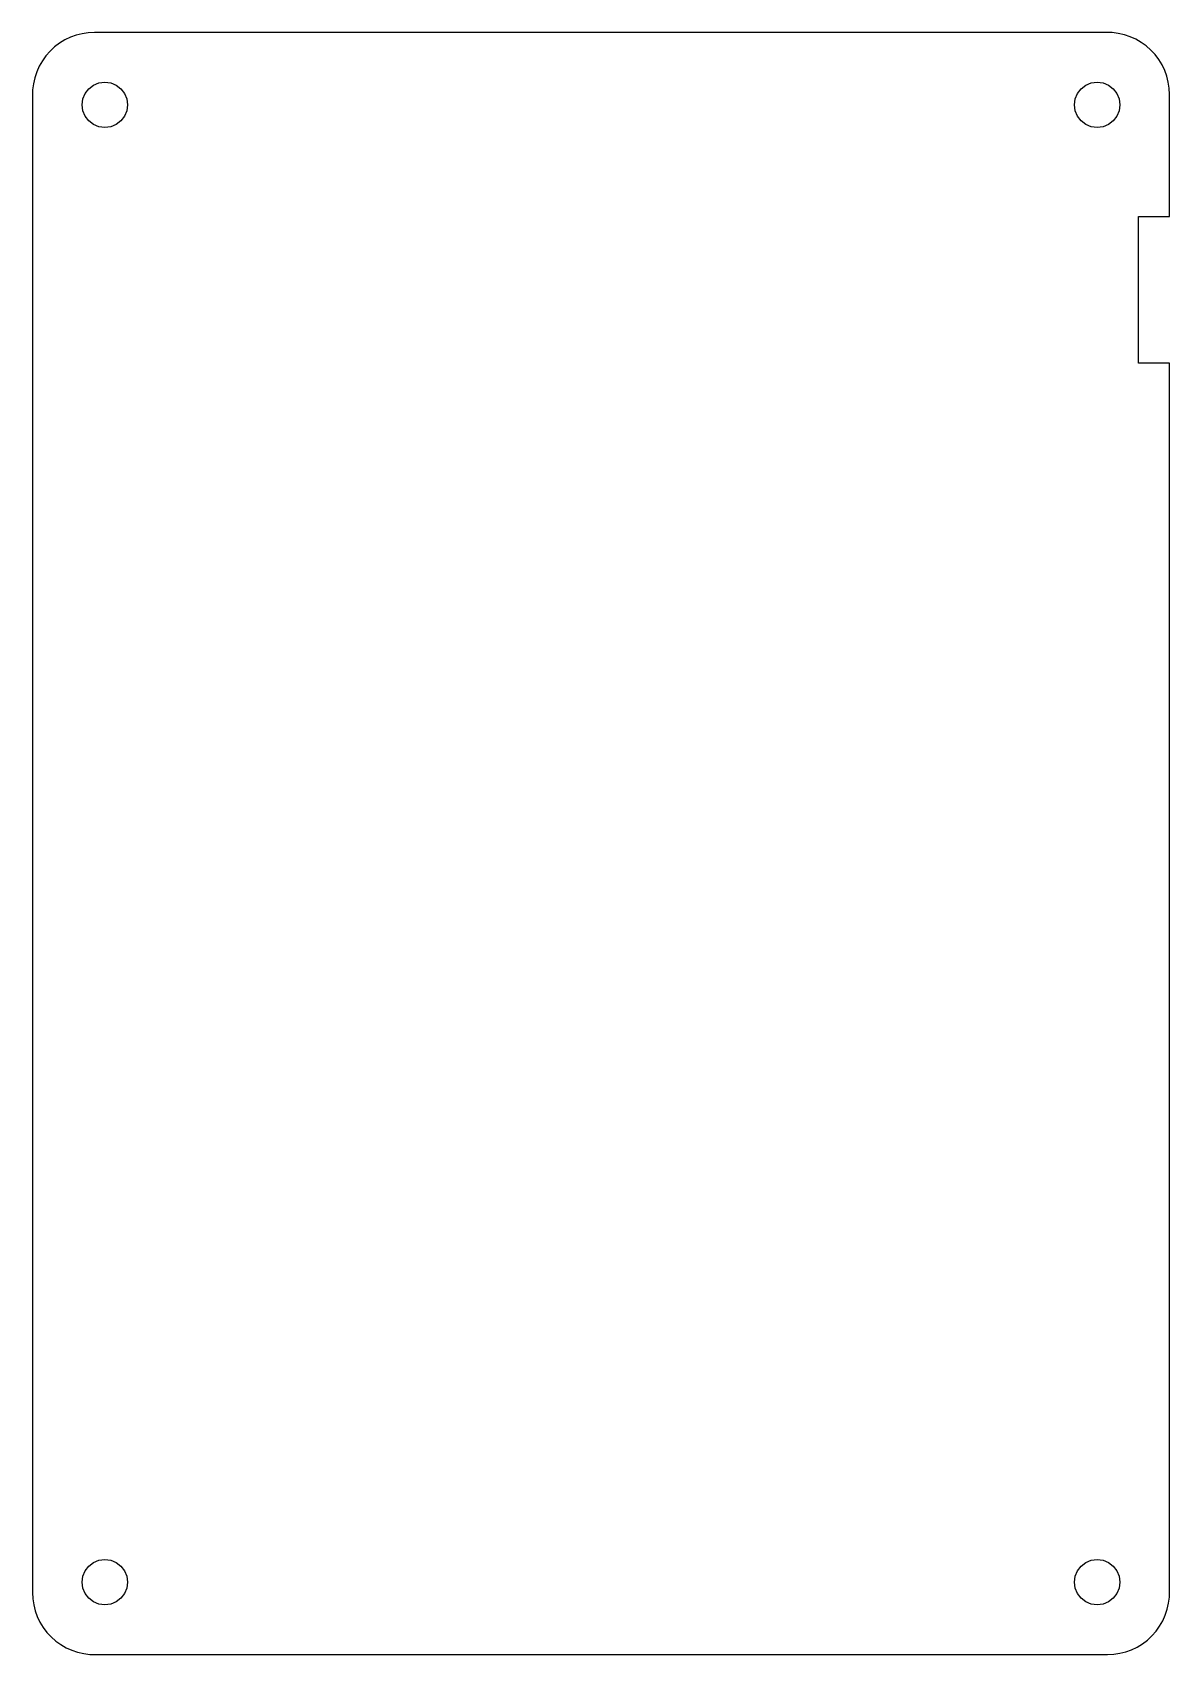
# Model space of a CAD drawing. Header units: metres. Extents: x 0 to 55, y 0 to 78.5.
import ezdxf

# ---------------------------------------------------------------- set-up
doc = ezdxf.new("R2010")
doc.units = ezdxf.units.M

msp = doc.modelspace()

# ---------------------------------------------------------------- linework, layer by layer
for p, q in [((3, 78.45), (2.70129, 78.4351)), ((52, 78.45), (3, 78.45)), ((52.2242, 78.4416), (52, 78.45)), ((1.07164, 77.7481), (0.852402, 77.5447)), ((1.31004, 77.9287), (1.07164, 77.7481)), ((1.56523, 78.0847), (1.31004, 77.9287)), ((1.8347, 78.2144), (1.56523, 78.0847)), ((2.11574, 78.3167), (1.8347, 78.2144)), ((2.40556, 78.3905), (2.11574, 78.3167)), ((2.70129, 78.4351), (2.40556, 78.3905)), ((52.521, 78.4044), (52.2242, 78.4416)), ((52.8125, 78.3379), (52.521, 78.4044)), ((53.096, 78.2426), (52.8125, 78.3379)), ((53.3686, 78.1196), (53.096, 78.2426)), ((53.6276, 77.9701), (53.3686, 78.1196)), ((53.8705, 77.7955), (53.6276, 77.9701)), ((54.0947, 77.5976), (53.8705, 77.7955)), ((0.479919, 77.0776), (0.330383, 76.8186)), ((0.65451, 77.3205), (0.479919, 77.0776)), ((0.852402, 77.5447), (0.65451, 77.3205)), ((54.2981, 77.3784), (54.0947, 77.5976)), ((54.4787, 77.14), (54.2981, 77.3784)), ((54.6347, 76.8848), (54.4787, 77.14)), ((54.7644, 76.6153), (54.6347, 76.8848)), ((0.112122, 76.2625), (0.045578, 75.9709)), ((0.207382, 76.546), (0.112122, 76.2625)), ((0.330383, 76.8186), (0.207382, 76.546)), ((54.8667, 76.3343), (54.7644, 76.6153)), ((54.9405, 76.0444), (54.8667, 76.3343)), ((0.008392, 75.6742), (0, 75.45)), ((0, 75.45), (0, 3)), ((0.045578, 75.9709), (0.008392, 75.6742)), ((2.43747, 75.2347), (2.54736, 75.5)), ((2.54736, 75.5), (2.72217, 75.7278)), ((2.72217, 75.7278), (2.95, 75.9026)), ((2.95, 75.9026), (3.21529, 76.0125)), ((3.21529, 76.0125), (3.5, 76.05)), ((3.5, 76.05), (3.7847, 76.0125)), ((3.7847, 76.0125), (4.04999, 75.9026)), ((4.04999, 75.9026), (4.27782, 75.7278)), ((4.27782, 75.7278), (4.45262, 75.5)), ((4.45262, 75.5), (4.56252, 75.2347)), ((50.4375, 75.2347), (50.5474, 75.5)), ((50.5474, 75.5), (50.7222, 75.7278)), ((50.7222, 75.7278), (50.95, 75.9026)), ((50.95, 75.9026), (51.2153, 76.0125)), ((51.2153, 76.0125), (51.5, 76.05)), ((51.5, 76.05), (51.7847, 76.0125)), ((51.7847, 76.0125), (52.05, 75.9026)), ((52.05, 75.9026), (52.2778, 75.7278)), ((52.2778, 75.7278), (52.4526, 75.5)), ((52.4526, 75.5), (52.5625, 75.2347)), ((54.9851, 75.7487), (54.9405, 76.0444)), ((55, 75.45), (54.9851, 75.7487)), ((55, 69.55), (55, 75.45)), ((2.39999, 74.95), (2.43747, 75.2347)), ((2.43747, 74.6653), (2.39999, 74.95)), ((2.54736, 74.4), (2.43747, 74.6653)), ((4.56252, 74.6653), (4.45262, 74.4)), ((4.56252, 75.2347), (4.59999, 74.95)), ((4.59999, 74.95), (4.56252, 74.6653)), ((50.4, 74.95), (50.4375, 75.2347)), ((50.4375, 74.6653), (50.4, 74.95)), ((50.5474, 74.4), (50.4375, 74.6653)), ((52.5625, 74.6653), (52.4526, 74.4)), ((52.5625, 75.2347), (52.6, 74.95)), ((52.6, 74.95), (52.5625, 74.6653)), ((2.72217, 74.1722), (2.54736, 74.4)), ((2.95, 73.9974), (2.72217, 74.1722)), ((3.21529, 73.8875), (2.95, 73.9974)), ((3.5, 73.85), (3.21529, 73.8875)), ((3.7847, 73.8875), (3.5, 73.85)), ((4.04999, 73.9974), (3.7847, 73.8875)), ((4.27782, 74.1722), (4.04999, 73.9974)), ((4.45262, 74.4), (4.27782, 74.1722)), ((50.7222, 74.1722), (50.5474, 74.4)), ((50.95, 73.9974), (50.7222, 74.1722)), ((51.2153, 73.8875), (50.95, 73.9974)), ((51.5, 73.85), (51.2153, 73.8875)), ((51.7847, 73.8875), (51.5, 73.85)), ((52.05, 73.9974), (51.7847, 73.8875)), ((52.2778, 74.1722), (52.05, 73.9974)), ((52.4526, 74.4), (52.2778, 74.1722)), ((53.5, 62.45), (53.5, 69.55)), ((53.5, 69.55), (55, 69.55)), ((55, 62.45), (53.5, 62.45)), ((55, 3), (55, 62.45)), ((2.43747, 3.7847), (2.54736, 4.04999)), ((2.54736, 4.04999), (2.72217, 4.27782)), ((2.72217, 4.27782), (2.95, 4.45262)), ((2.95, 4.45262), (3.21529, 4.56252)), ((3.21529, 4.56252), (3.5, 4.59999)), ((3.5, 4.59999), (3.7847, 4.56252)), ((3.7847, 4.56252), (4.04999, 4.45262)), ((4.04999, 4.45262), (4.27782, 4.27782)), ((4.27782, 4.27782), (4.45262, 4.04999)), ((4.45262, 4.04999), (4.56252, 3.7847)), ((50.4375, 3.7847), (50.5474, 4.04999)), ((50.5474, 4.04999), (50.7222, 4.27782)), ((50.7222, 4.27782), (50.95, 4.45262)), ((50.95, 4.45262), (51.2153, 4.56252)), ((51.2153, 4.56252), (51.5, 4.59999)), ((51.5, 4.59999), (51.7847, 4.56252)), ((51.7847, 4.56252), (52.05, 4.45262)), ((52.05, 4.45262), (52.2778, 4.27782)), ((52.2778, 4.27782), (52.4526, 4.04999)), ((52.4526, 4.04999), (52.5625, 3.7847)), ((2.39999, 3.5), (2.43747, 3.7847)), ((2.43747, 3.21529), (2.39999, 3.5)), ((2.54736, 2.95), (2.43747, 3.21529)), ((4.56252, 3.21529), (4.45262, 2.95)), ((4.56252, 3.7847), (4.59999, 3.5)), ((4.59999, 3.5), (4.56252, 3.21529)), ((50.4, 3.5), (50.4375, 3.7847)), ((50.4375, 3.21529), (50.4, 3.5)), ((50.5474, 2.95), (50.4375, 3.21529)), ((52.5625, 3.21529), (52.4526, 2.95)), ((52.5625, 3.7847), (52.6, 3.5)), ((52.6, 3.5), (52.5625, 3.21529)), ((0, 3), (0.014908, 2.70129)), ((0.014908, 2.70129), (0.059479, 2.40556)), ((0.059479, 2.40556), (0.133286, 2.11574)), ((2.72217, 2.72217), (2.54736, 2.95)), ((2.95, 2.54736), (2.72217, 2.72217)), ((3.21529, 2.43747), (2.95, 2.54736)), ((3.5, 2.39999), (3.21529, 2.43747)), ((3.7847, 2.43747), (3.5, 2.39999)), ((4.04999, 2.54736), (3.7847, 2.43747)), ((4.27782, 2.72217), (4.04999, 2.54736)), ((4.45262, 2.95), (4.27782, 2.72217)), ((50.7222, 2.72217), (50.5474, 2.95)), ((50.95, 2.54736), (50.7222, 2.72217)), ((51.2153, 2.43747), (50.95, 2.54736)), ((51.5, 2.39999), (51.2153, 2.43747)), ((51.7847, 2.43747), (51.5, 2.39999)), ((52.05, 2.54736), (51.7847, 2.43747)), ((52.2778, 2.72217), (52.05, 2.54736)), ((52.4526, 2.95), (52.2778, 2.72217)), ((54.8879, 2.18748), (54.9544, 2.47905)), ((54.9544, 2.47905), (54.9916, 2.7758)), ((54.9916, 2.7758), (55, 3)), ((0.133286, 2.11574), (0.235565, 1.8347)), ((0.235565, 1.8347), (0.365341, 1.56523)), ((54.5201, 1.37236), (54.6696, 1.63136)), ((54.6696, 1.63136), (54.7926, 1.90398)), ((54.7926, 1.90398), (54.8879, 2.18748)), ((0.365341, 1.56523), (0.521286, 1.31004)), ((0.521286, 1.31004), (0.701874, 1.07164)), ((0.701874, 1.07164), (0.905289, 0.852402)), ((0.905289, 0.852402), (1.12953, 0.65451)), ((53.9284, 0.701874), (54.1476, 0.905289)), ((54.1476, 0.905289), (54.3455, 1.12953)), ((54.3455, 1.12953), (54.5201, 1.37236)), ((1.12953, 0.65451), (1.37236, 0.479919)), ((1.37236, 0.479919), (1.63136, 0.330383)), ((1.63136, 0.330383), (1.90398, 0.207382)), ((1.90398, 0.207382), (2.18748, 0.112122)), ((2.18748, 0.112122), (2.47905, 0.045578)), ((2.47905, 0.045578), (2.7758, 0.008392)), ((2.7758, 0.008392), (3, 0)), ((3, 0), (52, 0)), ((52, 0), (52.2987, 0.014908)), ((52.2987, 0.014908), (52.5944, 0.059479)), ((52.5944, 0.059479), (52.8843, 0.133286)), ((52.8843, 0.133286), (53.1653, 0.235565)), ((53.1653, 0.235565), (53.4348, 0.365341)), ((53.4348, 0.365341), (53.69, 0.521286)), ((53.69, 0.521286), (53.9284, 0.701874))]:
    msp.add_line(p, q)

doc.saveas('drawing.dxf')
